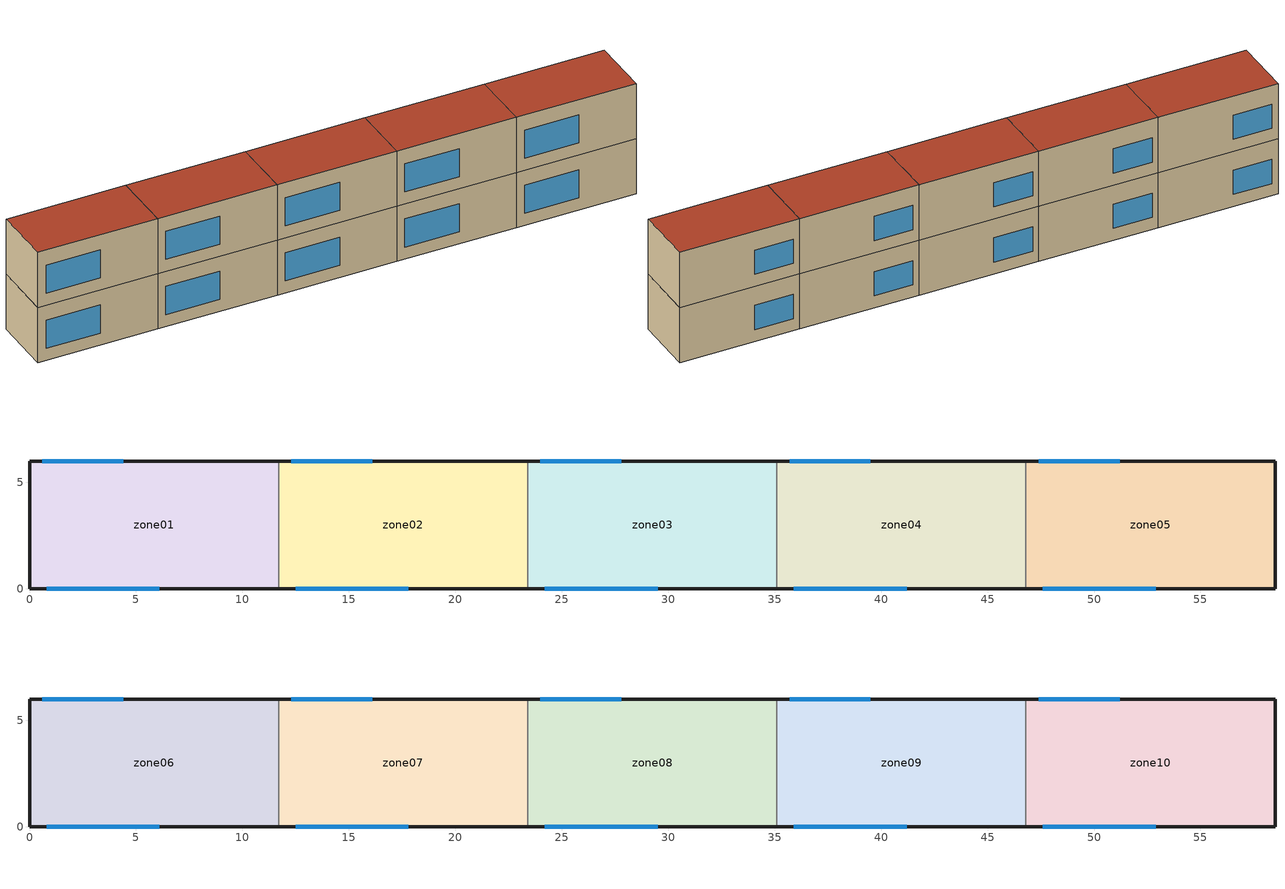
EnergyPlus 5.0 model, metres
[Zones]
zone01
 floor ground (GROUND_FLOOR): 0,0 0,6 11.7,6 11.7,0 z0
 wall outside (EXT_WALL): 11.7,6 0,6 0,0 11.7,0 z0:5.7
 wall to zone02 (ADJ_WALL): 11.7,0 11.7,6 z0:5.7
 window (EXT_WINDOW1): 0.8,0 6.1,0 z1.25:4.15; 4.4,6 0.6,6 z1.25:3.75
 ceiling to zone06 (ADJ_CEILING): 11.7,0 11.7,6 0,6 0,0 z5.7
zone02
 floor ground (GROUND_FLOOR): 11.7,0 11.7,6 23.4,6 23.4,0 z0
 wall outside (EXT_WALL): 23.4,6 11.7,6 / 11.7,0 23.4,0 z0:5.7
 wall to zone03 (ADJ_WALL): 23.4,0 23.4,6 z0:5.7
 wall to zone01 (ADJ_WALL): 11.7,6 11.7,0 z0:5.7
 window (EXT_WINDOW1): 12.5,0 17.8,0 z1.25:4.15; 16.1,6 12.3,6 z1.25:3.75
 ceiling to zone07 (ADJ_CEILING): 23.4,0 23.4,6 11.7,6 11.7,0 z5.7
zone03
 floor ground (GROUND_FLOOR): 23.4,0 23.4,6 35.1,6 35.1,0 z0
 wall outside (EXT_WALL): 35.1,6 23.4,6 / 23.4,0 35.1,0 z0:5.7
 wall to zone04 (ADJ_WALL): 35.1,0 35.1,6 z0:5.7
 wall to zone02 (ADJ_WALL): 23.4,6 23.4,0 z0:5.7
 window (EXT_WINDOW1): 24.2,0 29.5,0 z1.25:4.15; 27.8,6 24,6 z1.25:3.75
 ceiling to zone08 (ADJ_CEILING): 35.1,0 35.1,6 23.4,6 23.4,0 z5.7
zone04
 floor ground (GROUND_FLOOR): 35.1,0 35.1,6 46.8,6 46.8,0 z0
 wall outside (EXT_WALL): 46.8,6 35.1,6 / 35.1,0 46.8,0 z0:5.7
 wall to zone05 (ADJ_WALL): 46.8,0 46.8,6 z0:5.7
 wall to zone03 (ADJ_WALL): 35.1,6 35.1,0 z0:5.7
 window (EXT_WINDOW1): 35.9,0 41.2,0 z1.25:4.15; 39.5,6 35.7,6 z1.25:3.75
 ceiling to zone09 (ADJ_CEILING): 46.8,0 46.8,6 35.1,6 35.1,0 z5.7
zone05
 floor ground (GROUND_FLOOR): 46.8,0 46.8,6 58.5,6 58.5,0 z0
 wall outside (EXT_WALL): 46.8,0 58.5,0 58.5,6 46.8,6 z0:5.7
 wall to zone04 (ADJ_WALL): 46.8,6 46.8,0 z0:5.7
 window (EXT_WINDOW1): 47.6,0 52.9,0 z1.25:4.15; 51.2,6 47.4,6 z1.25:3.75
 ceiling to zone10 (ADJ_CEILING): 58.5,0 58.5,6 46.8,6 46.8,0 z5.7
zone06
 floor to zone01 (ADJ_CEILING): 0,0 0,6 11.7,6 11.7,0 z5.7
 wall outside (EXT_WALL): 11.7,6 0,6 0,0 11.7,0 z5.7:11.4
 wall to zone07 (ADJ_WALL): 11.7,0 11.7,6 z5.7:11.4
 window (EXT_WINDOW1): 0.8,0 6.1,0 z6.95:9.85; 4.4,6 0.6,6 z6.95:9.45
 roof outside (EXT_ROOF): 11.7,0 11.7,6 0,6 0,0 z11.4
zone07
 floor to zone02 (ADJ_CEILING): 11.7,0 11.7,6 23.4,6 23.4,0 z5.7
 wall outside (EXT_WALL): 23.4,6 11.7,6 / 11.7,0 23.4,0 z5.7:11.4
 wall to zone08 (ADJ_WALL): 23.4,0 23.4,6 z5.7:11.4
 wall to zone06 (ADJ_WALL): 11.7,6 11.7,0 z5.7:11.4
 window (EXT_WINDOW1): 12.5,0 17.8,0 z6.95:9.85; 16.1,6 12.3,6 z6.95:9.45
 roof outside (EXT_ROOF): 23.4,0 23.4,6 11.7,6 11.7,0 z11.4
zone08
 floor to zone03 (ADJ_CEILING): 23.4,0 23.4,6 35.1,6 35.1,0 z5.7
 wall outside (EXT_WALL): 35.1,6 23.4,6 / 23.4,0 35.1,0 z5.7:11.4
 wall to zone09 (ADJ_WALL): 35.1,0 35.1,6 z5.7:11.4
 wall to zone07 (ADJ_WALL): 23.4,6 23.4,0 z5.7:11.4
 window (EXT_WINDOW1): 24.2,0 29.5,0 z6.95:9.85; 27.8,6 24,6 z6.95:9.45
 roof outside (EXT_ROOF): 35.1,0 35.1,6 23.4,6 23.4,0 z11.4
zone09
 floor to zone04 (ADJ_CEILING): 35.1,0 35.1,6 46.8,6 46.8,0 z5.7
 wall outside (EXT_WALL): 46.8,6 35.1,6 / 35.1,0 46.8,0 z5.7:11.4
 wall to zone10 (ADJ_WALL): 46.8,0 46.8,6 z5.7:11.4
 wall to zone08 (ADJ_WALL): 35.1,6 35.1,0 z5.7:11.4
 window (EXT_WINDOW1): 35.9,0 41.2,0 z6.95:9.85; 39.5,6 35.7,6 z6.95:9.45
 roof outside (EXT_ROOF): 46.8,0 46.8,6 35.1,6 35.1,0 z11.4
zone10
 floor to zone05 (ADJ_CEILING): 46.8,0 46.8,6 58.5,6 58.5,0 z5.7
 wall outside (EXT_WALL): 46.8,0 58.5,0 58.5,6 46.8,6 z5.7:11.4
 wall to zone09 (ADJ_WALL): 46.8,6 46.8,0 z5.7:11.4
 window (EXT_WINDOW1): 47.6,0 52.9,0 z6.95:9.85; 51.2,6 47.4,6 z6.95:9.45
 roof outside (EXT_ROOF): 58.5,0 58.5,6 46.8,6 46.8,0 z11.4
[Building]
TRNSYS18: North Axis {deg}=0; Terrain=City; Loads Convergence Tolerance Value=0; Temperature Convergence Tolerance Value {deltaC}=0; Solar Distribution=FullInteriorAndExterior; Maximum Number of Warmup Days=0
[Site:Location]
not used: Latitude {deg}=0; Longitude {deg}=0; Time Zone {hr}=0; Elevation {m}=0
[Construction]
GROUND_FLOOR; EXT_WALL; EXT_ROOF; ADJ_WALL; ADJ_CEILING; EXT_WINDOW1: 
[WindowProperty:ShadingControl]
ESHADE=0; ISHADE=INPUT 1*MAX_ISHADE : SHADECNTRL=ISHADE_INTERNAL
[SurfaceProperty:OtherSideCoefficients]
BOUNDARY=IDENTICAL; BOUNDARY=INPUT 1*TBOUNDARY; BOUNDARY=INPUT 1*TBOUNDARY_2; BOUNDARY=INPUT 1*TBOUNDARY_3; BOUNDARY=INPUT 1*TGROUND; BOUNDARY=20; BOUNDARY=15
[Zone] Multiplier=1
zone01; zone02; zone03; zone04; zone05; zone06; zone07; zone08; zone09; zone10
